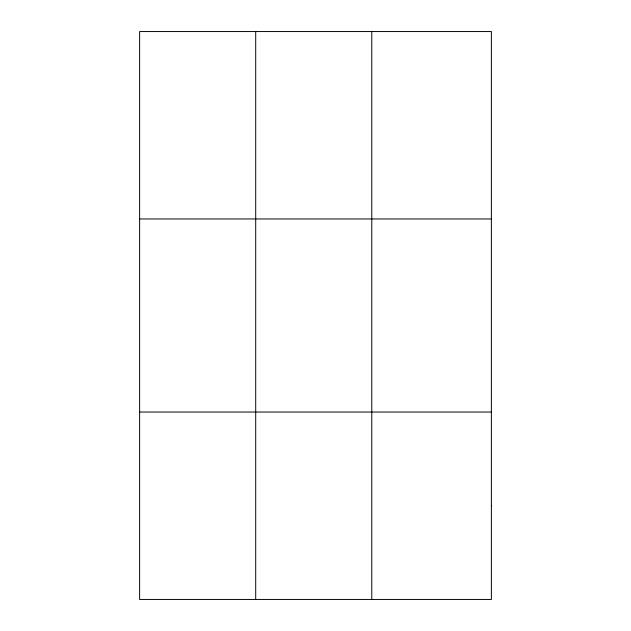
<?xml version="1.0" encoding="UTF-8"?>
<svg xmlns="http://www.w3.org/2000/svg" width="631" height="631" viewBox="0 0 631 631"><rect width="100%" height="100%" fill="white"/><g stroke="black" fill="none" stroke-linecap="round" stroke-linejoin="round"><path stroke-width="0.95" d="M255.705 31.55L255.705 599.45M371.777 31.55L371.777 599.45M139.625 218.957L491.375 218.957M139.625 412.043L491.375 412.043M491.375 505.747L491.375 599.45L139.625 599.45L139.625 31.55L491.375 31.55L491.375 505.747"/></g></svg>
